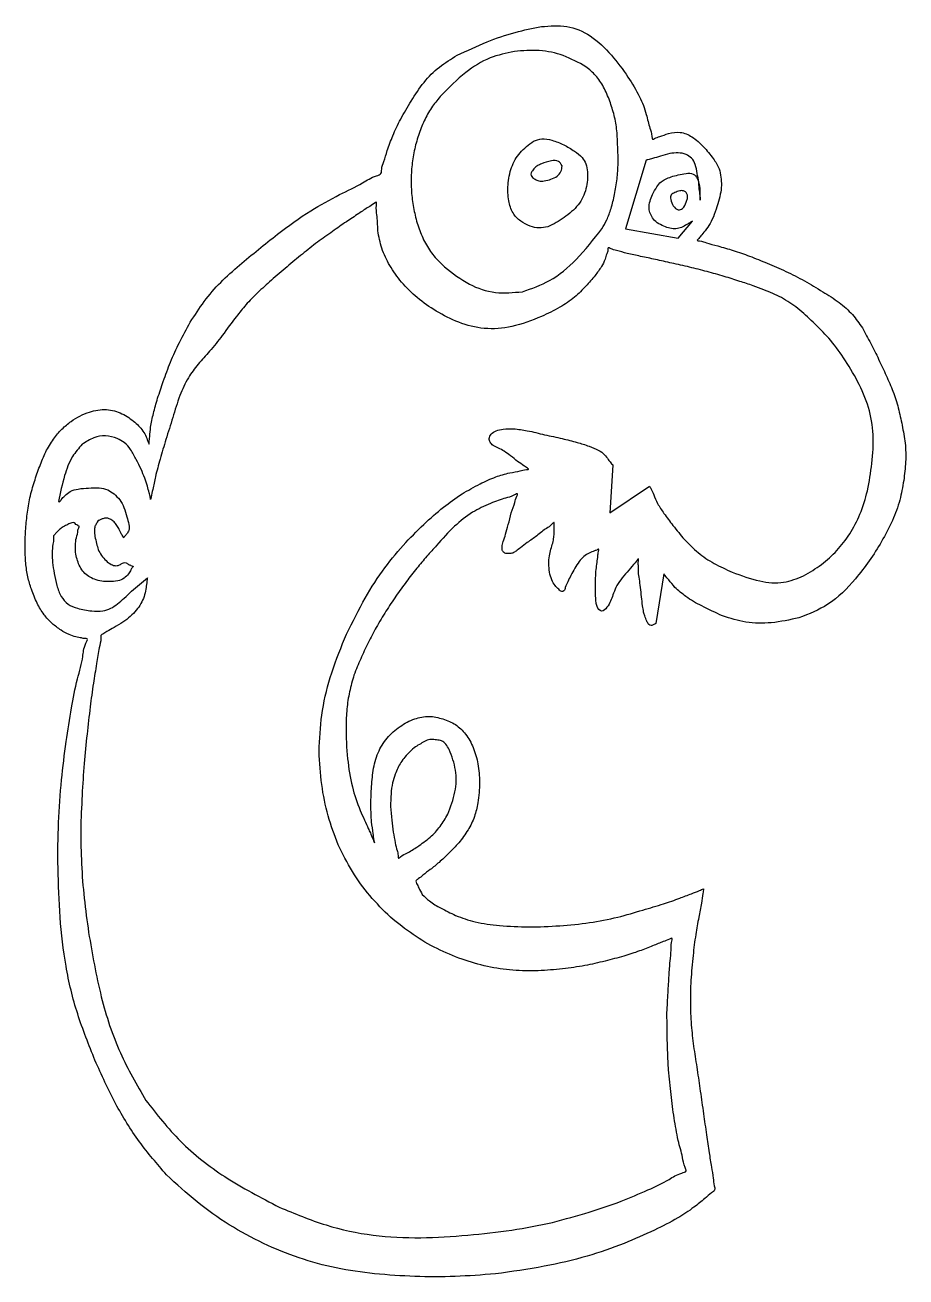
# Model space of a CAD drawing. Extents: x 2 to 748, y 2 to 398.
# Drawn here: x 235.33 to 249.76, y 287.05 to 307.56 of the extents above; entities that cross this region are included whole.
import ezdxf

# ---------------------------------------------------------------- set-up
doc = ezdxf.new("R2010")
doc.units = 0
doc.layers.add('Capa_1', color=7, linetype='CONTINUOUS')

msp = doc.modelspace()

# ---------------------------------------------------------------- linework, layer by layer
at = {"layer": 'Capa_1', "color": 7}
for p, q in [((243.660381, 305.657658), (243.660381, 305.657658)), ((244.128825, 305.251493), (244.128825, 305.251493)), ((245.508133, 305.345223), (245.169811, 304.220455)), ((246.392972, 304.689109), (246.392972, 304.876569)), ((245.950552, 304.595379), (245.950552, 304.595379)), ((244.779444, 304.220455), (244.779444, 304.220455)), ((245.169811, 304.220455), (246.028628, 304.064236)), ((246.028628, 304.064236), (246.262848, 304.34543)), ((246.028628, 304.064236), (246.028628, 304.064236)), ((237.362413, 300.689933), (237.362413, 300.689933)), ((244.961616, 300.346251), (244.909565, 299.565163)), ((244.909565, 299.565163), (245.560181, 300.002572)), ((237.388435, 299.783867), (237.388435, 299.783867)), ((237.076141, 298.284176), (237.336387, 298.502881)), ((245.794405, 298.56537), (245.66428, 297.753037)), ((242.25505, 294.62868), (242.25505, 294.62868))]:
    msp.add_line(p, q, dxfattribs=at)
for points, knots in [([(242.411197, 307.063619), (242.572788, 307.139424), (242.880937, 307.283982), (243.342539, 307.445615), (243.646059, 307.50433), (243.790505, 307.532272)], [0, 0, 0, 0, 0.535393, 1.020977, 1.461908, 1.461908, 1.461908, 1.461908]), ([(243.790505, 307.532272), (243.930627, 307.545346), (244.209529, 307.571369), (244.621708, 307.3903), (244.940345, 307.075654), (245.198409, 306.730568), (245.397578, 306.406462), (245.509527, 306.125614), (245.551601, 305.888088), (245.602297, 305.781685), (245.601835, 305.676875), (245.664469, 305.713889), (245.744695, 305.732824), (245.823331, 305.763475), (245.872478, 305.782632)], [0, 0, 0, 0, 0.416409, 0.828835, 1.298093, 1.747242, 2.122282, 2.430657, 2.6636, 2.803365, 2.849953, 2.880688, 2.972891, 3.126564, 3.126564, 3.126564, 3.126564]), ([(241.656482, 306.313775), (241.723135, 306.418304), (241.853445, 306.622661), (242.109824, 306.879886), (242.3111, 307.002594), (242.411197, 307.063619)], [0, 0, 0, 0, 0.371327, 0.725957, 1.076797, 1.076797, 1.076797, 1.076797]), ([(243.348085, 307.126107), (243.212336, 307.097684), (242.923722, 307.037253), (242.516118, 306.77564), (242.278913, 306.536507), (242.150951, 306.407505)], [0, 0, 0, 0, 0.413301, 0.878718, 1.42389, 1.42389, 1.42389, 1.42389]), ([(244.519195, 306.876158), (244.397572, 306.94258), (244.158798, 307.072981), (243.753131, 307.160283), (243.484077, 307.137582), (243.348085, 307.126107)], [0, 0, 0, 0, 0.414404, 0.813566, 1.221523, 1.221523, 1.221523, 1.221523]), ([(244.909565, 306.313775), (244.878698, 306.391446), (244.819711, 306.539881), (244.688537, 306.734584), (244.574578, 306.829857), (244.519195, 306.876158)], [0, 0, 0, 0, 0.250477, 0.478674, 0.694433, 0.694433, 0.694433, 0.694433]), ([(241.266112, 305.501442), (241.294449, 305.583065), (241.355655, 305.759362), (241.489343, 306.029971), (241.59832, 306.215015), (241.656482, 306.313775)], [0, 0, 0, 0, 0.259012, 0.559433, 0.903291, 0.903291, 0.903291, 0.903291]), ([(242.150951, 306.407505), (242.100809, 306.348751), (241.998393, 306.228745), (241.878119, 306.016409), (241.781039, 305.781845), (241.709465, 305.530146), (241.665856, 305.268144), (241.651777, 305.00155), (241.665797, 304.734923), (241.709699, 304.473017), (241.780378, 304.220238), (241.883041, 303.983432), (242.022417, 303.769905), (242.142799, 303.653696), (242.202999, 303.595583)], [0, 0, 0, 0, 0.231281, 0.472393, 0.72811, 0.991639, 1.25559, 1.523287, 1.790983, 2.054934, 2.318464, 2.57646, 2.82676, 3.077136, 3.077136, 3.077136, 3.077136]), ([(245.03969, 305.563928), (245.036915, 305.652013), (245.031478, 305.824668), (244.988636, 306.077239), (244.935682, 306.235647), (244.909565, 306.313775)], [0, 0, 0, 0, 0.264231, 0.517916, 0.7648, 0.7648, 0.7648, 0.7648]), ([(245.872478, 305.782632), (245.936534, 305.794739), (246.068879, 305.819753), (246.275937, 305.728357), (246.449699, 305.567827), (246.594679, 305.388412), (246.704754, 305.222247), (246.723365, 305.11129), (246.731292, 305.064033)], [0, 0, 0, 0, 0.191635, 0.395933, 0.647019, 0.89819, 1.09021, 1.232666, 1.232666, 1.232666, 1.232666]), ([(243.894604, 304.2517), (243.847378, 304.242463), (243.750281, 304.223472), (243.595929, 304.262826), (243.443349, 304.33932), (243.306862, 304.479663), (243.242117, 304.694748), (243.235448, 304.950507), (243.284165, 305.226585), (243.429522, 305.484026), (243.582149, 305.598819), (243.660381, 305.657658)], [0, 0, 0, 0, 0.14275, 0.293496, 0.466305, 0.652095, 0.861788, 1.122409, 1.41629, 1.693132, 1.984252, 1.984252, 1.984252, 1.984252]), ([(243.660381, 305.657658), (243.705284, 305.672914), (243.803368, 305.70624), (243.977726, 305.673633), (244.156287, 305.599249), (244.323491, 305.503807), (244.452628, 305.40205), (244.529388, 305.28319), (244.544893, 305.152372), (244.546117, 305.015835), (244.522896, 304.874573), (244.475214, 304.735312), (244.394855, 304.607379), (244.286314, 304.49812), (244.162688, 304.403512), (244.032638, 304.318587), (243.940426, 304.273903), (243.894604, 304.2517)], [0, 0, 0, 0, 0.14027, 0.306404, 0.514654, 0.72199, 0.881977, 1.004013, 1.134527, 1.269916, 1.414116, 1.56142, 1.708777, 1.863009, 2.020833, 2.175344, 2.327958, 2.327958, 2.327958, 2.327958]), ([(240.485372, 304.782839), (240.614584, 304.843665), (240.821324, 304.940986), (241.020137, 305.074825), (241.175313, 305.111837), (241.168438, 305.220682), (241.217362, 305.337809), (241.24795, 305.440481), (241.266112, 305.501442)], [0, 0, 0, 0, 0.421622, 0.674595, 0.75892, 0.829307, 0.95901, 1.148566, 1.148566, 1.148566, 1.148566]), ([(244.779444, 304.220455), (244.808023, 304.268288), (244.870858, 304.373452), (244.93624, 304.564713), (244.992571, 304.78868), (245.032041, 305.037241), (245.050359, 305.298748), (245.043275, 305.47482), (245.03969, 305.563928)], [0, 0, 0, 0, 0.166774, 0.366669, 0.602975, 0.859608, 1.120549, 1.387917, 1.387917, 1.387917, 1.387917]), ([(245.742354, 305.407712), (245.69898, 305.39614), (245.629581, 305.377624), (245.551507, 305.356795), (245.516808, 305.347537), (245.508133, 305.345223)], [0, 0, 0, 0, 0.134674, 0.215478, 0.242413, 0.242413, 0.242413, 0.242413]), ([(246.340922, 305.126518), (246.333445, 305.175917), (246.319927, 305.265223), (246.257882, 305.379707), (246.155623, 305.450458), (246.028113, 305.468056), (245.885506, 305.458203), (245.791946, 305.425203), (245.742354, 305.407712)], [0, 0, 0, 0, 0.149232, 0.269788, 0.379059, 0.50859, 0.647779, 0.804771, 0.804771, 0.804771, 0.804771]), ([(243.790505, 305.282737), (243.768755, 305.274643), (243.726115, 305.258775), (243.671396, 305.214704), (243.639071, 305.16573), (243.608731, 305.116608), (243.63634, 305.064616), (243.686195, 305.031361), (243.754098, 304.996765), (243.846762, 305.003481), (243.947609, 305.029641), (244.046499, 305.074628), (244.118172, 305.154404), (244.125261, 305.219016), (244.128825, 305.251493)], [0, 0, 0, 0, 0.069414, 0.136082, 0.204814, 0.249941, 0.295068, 0.361735, 0.431148, 0.517897, 0.631234, 0.745051, 0.83993, 0.935822, 0.935822, 0.935822, 0.935822]), ([(244.128825, 305.251493), (244.111358, 305.280354), (244.073041, 305.343666), (243.929595, 305.339042), (243.842889, 305.303943), (243.790505, 305.282737)], [0, 0, 0, 0, 0.094879, 0.208132, 0.380985, 0.380985, 0.380985, 0.380985]), ([(246.106701, 304.2517), (246.077255, 304.240477), (246.017867, 304.217843), (245.917313, 304.219932), (245.778792, 304.261933), (245.614852, 304.350751), (245.526782, 304.572054), (245.596003, 304.759298), (245.672759, 304.898614), (245.739336, 304.991224), (245.796148, 305.020342), (245.82043, 305.032788)], [0, 0, 0, 0, 0.093845, 0.189268, 0.294217, 0.529082, 0.719244, 0.952186, 1.095136, 1.20357, 1.284512, 1.284512, 1.284512, 1.284512]), ([(245.82043, 305.032788), (245.851934, 305.046301), (245.919308, 305.0752), (246.033926, 305.104255), (246.150867, 305.129279), (246.275876, 305.134006), (246.362799, 305.035703), (246.365429, 304.954611), (246.366947, 304.907814)], [0, 0, 0, 0, 0.10278, 0.219801, 0.352174, 0.468307, 0.56896, 0.706311, 0.706311, 0.706311, 0.706311]), ([(246.392972, 304.876569), (246.391045, 304.885827), (246.383333, 304.922856), (246.365983, 305.006172), (246.350561, 305.080231), (246.340922, 305.126518)], [0, 0, 0, 0, 0.028368, 0.113472, 0.255311, 0.255311, 0.255311, 0.255311]), ([(246.731292, 305.064033), (246.734685, 305.020054), (246.741852, 304.927173), (246.72206, 304.779536), (246.694053, 304.679509), (246.679244, 304.62662)], [0, 0, 0, 0, 0.132045, 0.278878, 0.443619, 0.443619, 0.443619, 0.443619]), ([(238.845817, 303.626827), (239.05107, 303.79695), (239.427904, 304.109289), (239.971195, 304.50456), (240.326386, 304.696794), (240.485372, 304.782839)], [0, 0, 0, 0, 0.799933, 1.468638, 2.010495, 2.010495, 2.010495, 2.010495]), ([(245.976577, 304.814083), (245.952402, 304.804295), (245.903486, 304.78449), (245.902395, 304.683853), (245.93226, 304.628984), (245.950552, 304.595379)], [0, 0, 0, 0, 0.071734, 0.14515, 0.261178, 0.261178, 0.261178, 0.261178]), ([(246.158749, 304.657865), (246.168104, 304.677031), (246.185143, 304.711942), (246.186125, 304.769431), (246.16218, 304.817262), (246.113882, 304.848772), (246.04582, 304.844121), (246.001915, 304.825075), (245.976577, 304.814083)], [0, 0, 0, 0, 0.063388, 0.115461, 0.166175, 0.217678, 0.278402, 0.361268, 0.361268, 0.361268, 0.361268]), ([(246.366947, 304.907814), (246.371767, 304.867313), (246.379478, 304.802511), (246.388153, 304.72961), (246.392009, 304.697209), (246.392972, 304.689109)], [0, 0, 0, 0, 0.12236, 0.195776, 0.220248, 0.220248, 0.220248, 0.220248]), ([(241.109965, 304.189211), (241.107799, 304.281252), (241.104334, 304.428517), (241.077506, 304.548803), (241.095539, 304.675604), (241.024935, 304.611296), (240.939368, 304.568219), (240.780963, 304.457748), (240.586865, 304.33093), (240.360714, 304.173128), (240.203713, 304.060871), (240.121027, 304.001751)], [0, 0, 0, 0, 0.260764, 0.417223, 0.469376, 0.507397, 0.621459, 0.811564, 1.055083, 1.329447, 1.634713, 1.634713, 1.634713, 1.634713]), ([(245.950552, 304.595379), (245.974887, 304.566372), (246.016464, 304.516815), (246.125452, 304.553897), (246.145983, 304.618003), (246.158749, 304.657865)], [0, 0, 0, 0, 0.102275, 0.174733, 0.293858, 0.293858, 0.293858, 0.293858]), ([(246.679244, 304.62662), (246.661437, 304.568289), (246.627914, 304.458476), (246.558323, 304.310141), (246.48071, 304.196189), (246.404103, 304.112904), (246.371386, 304.0639), (246.328334, 304.025954), (246.422496, 304.021548), (246.504745, 303.980768), (246.612129, 303.955226), (246.679244, 303.939262)], [0, 0, 0, 0, 0.182955, 0.344432, 0.487565, 0.600516, 0.668287, 0.690877, 0.729884, 0.846907, 1.041944, 1.041944, 1.041944, 1.041944]), ([(243.790505, 302.78325), (243.631099, 302.720163), (243.33104, 302.601412), (242.858962, 302.563465), (242.435607, 302.673262), (242.072148, 302.861071), (241.753302, 303.078556), (241.497618, 303.333416), (241.30364, 303.607571), (241.164828, 303.892639), (241.127966, 304.091903), (241.109965, 304.189211)], [0, 0, 0, 0, 0.512462, 0.964637, 1.393029, 1.806366, 2.187628, 2.546755, 2.882535, 3.192376, 3.488087, 3.488087, 3.488087, 3.488087]), ([(243.478209, 303.189418), (243.630952, 303.242547), (243.959127, 303.356699), (244.398098, 303.728924), (244.645278, 304.047523), (244.779444, 304.220455)], [0, 0, 0, 0, 0.481824, 1.035222, 1.692197, 1.692197, 1.692197, 1.692197]), ([(246.262848, 304.34543), (246.257065, 304.341958), (246.233932, 304.328072), (246.181883, 304.296829), (246.135617, 304.269057), (246.106701, 304.2517)], [0, 0, 0, 0, 0.020235, 0.080942, 0.182119, 0.182119, 0.182119, 0.182119]), ([(240.121027, 304.001751), (240.038802, 303.937318), (239.870882, 303.805732), (239.619403, 303.597171), (239.451797, 303.451285), (239.366312, 303.376878)], [0, 0, 0, 0, 0.313377, 0.639986, 0.979977, 0.979977, 0.979977, 0.979977]), ([(245.195837, 303.814287), (245.136298, 303.834329), (245.041036, 303.866396), (244.948606, 303.879283), (244.875837, 303.920558), (244.880997, 303.857055), (244.855049, 303.804502), (244.831443, 303.70657), (244.768714, 303.587057), (244.661433, 303.441402), (244.570358, 303.340072), (244.519195, 303.283148)], [0, 0, 0, 0, 0.181144, 0.289831, 0.32606, 0.361254, 0.426106, 0.520884, 0.652321, 0.831472, 1.061121, 1.061121, 1.061121, 1.061121]), ([(245.924529, 303.658071), (245.835879, 303.677863), (245.666412, 303.715697), (245.423542, 303.767945), (245.269118, 303.799373), (245.195837, 303.814287)], [0, 0, 0, 0, 0.272498, 0.520914, 0.745264, 0.745264, 0.745264, 0.745264]), ([(246.679244, 303.939262), (246.763377, 303.915867), (246.938989, 303.867036), (247.207996, 303.772145), (247.390915, 303.697089), (247.486007, 303.658071)], [0, 0, 0, 0, 0.261921, 0.546709, 0.855051, 0.855051, 0.855051, 0.855051]), ([(238.039054, 302.68952), (238.112506, 302.80482), (238.259848, 303.03611), (238.531705, 303.351066), (238.740428, 303.534305), (238.845817, 303.626827)], [0, 0, 0, 0, 0.409787, 0.822019, 1.242452, 1.242452, 1.242452, 1.242452]), ([(242.202999, 303.595583), (242.333464, 303.49344), (242.58144, 303.299297), (243.0327, 303.147914), (243.330104, 303.17562), (243.478209, 303.189418)], [0, 0, 0, 0, 0.495282, 0.941392, 1.383934, 1.383934, 1.383934, 1.383934]), ([(247.433959, 303.220662), (247.375311, 303.243062), (247.245408, 303.292676), (247.027991, 303.364324), (246.776585, 303.442553), (246.501991, 303.520828), (246.215669, 303.594063), (246.02201, 303.63664), (245.924529, 303.658071)], [0, 0, 0, 0, 0.188319, 0.417116, 0.686571, 0.978203, 1.273611, 1.573021, 1.573021, 1.573021, 1.573021]), ([(247.486007, 303.658071), (247.589726, 303.614236), (247.798308, 303.526082), (248.102591, 303.36924), (248.298301, 303.24965), (248.396872, 303.189418)], [0, 0, 0, 0, 0.33773, 0.679183, 1.02567, 1.02567, 1.02567, 1.02567]), ([(239.366312, 303.376878), (239.290234, 303.309581), (239.145508, 303.181558), (238.953051, 302.983955), (238.763259, 302.748039), (238.575054, 302.486838), (238.368674, 302.22436), (238.167097, 302.006951), (237.98957, 301.772013), (237.85392, 301.473336), (237.788246, 301.248664), (237.752783, 301.127343)], [0, 0, 0, 0, 0.304667, 0.579581, 0.826234, 1.212203, 1.545573, 1.826807, 2.101731, 2.424685, 2.803797, 2.803797, 2.803797, 2.803797]), ([(244.519195, 303.283148), (244.459508, 303.220693), (244.331813, 303.087079), (244.082028, 302.922415), (243.891965, 302.831684), (243.790505, 302.78325)], [0, 0, 0, 0, 0.258526, 0.553085, 0.890383, 0.890383, 0.890383, 0.890383]), ([(248.240725, 302.68952), (248.159058, 302.767264), (247.999586, 302.919078), (247.727301, 303.100401), (247.530895, 303.180922), (247.433959, 303.220662)], [0, 0, 0, 0, 0.337944, 0.659914, 0.973681, 0.973681, 0.973681, 0.973681]), ([(248.396872, 303.189418), (248.48834, 303.133151), (248.663212, 303.025579), (248.886919, 302.826595), (248.995219, 302.670921), (249.047488, 302.59579)], [0, 0, 0, 0, 0.321969, 0.615548, 0.889406, 0.889406, 0.889406, 0.889406]), ([(237.596633, 301.720971), (237.634677, 301.826854), (237.712741, 302.044117), (237.861668, 302.36744), (237.978903, 302.580304), (238.039054, 302.68952)], [0, 0, 0, 0, 0.337421, 0.692358, 1.066359, 1.066359, 1.066359, 1.066359]), ([(249.203635, 300.377496), (249.217493, 300.533791), (249.244782, 300.841548), (249.161629, 301.301881), (248.98107, 301.722708), (248.751041, 302.096479), (248.512342, 302.426587), (248.328068, 302.604969), (248.240725, 302.68952)], [0, 0, 0, 0, 0.469091, 0.923671, 1.385665, 1.835107, 2.239125, 2.603185, 2.603185, 2.603185, 2.603185]), ([(249.047488, 302.59579), (249.09328, 302.511575), (249.185422, 302.342121), (249.31553, 302.081575), (249.396909, 301.904037), (249.437858, 301.814701)], [0, 0, 0, 0, 0.287563, 0.578632, 0.873441, 0.873441, 0.873441, 0.873441]), ([(237.388435, 300.971124), (237.402874, 301.045408), (237.433816, 301.204602), (237.505097, 301.454641), (237.564918, 301.628692), (237.596633, 301.720971)], [0, 0, 0, 0, 0.226942, 0.486347, 0.779078, 0.779078, 0.779078, 0.779078]), ([(249.437858, 301.814701), (249.476127, 301.729737), (249.55334, 301.558309), (249.64008, 301.285836), (249.678599, 301.097658), (249.698104, 301.002368)], [0, 0, 0, 0, 0.279406, 0.56374, 0.855425, 0.855425, 0.855425, 0.855425]), ([(235.670808, 300.564959), (235.711182, 300.635687), (235.787431, 300.769259), (235.927044, 300.939707), (236.121018, 301.099066), (236.364039, 301.225793), (236.660915, 301.281687), (236.923294, 301.202765), (237.128367, 301.064669), (237.290092, 300.895057), (237.338709, 300.757165), (237.362413, 300.689933)], [0, 0, 0, 0, 0.244075, 0.460942, 0.656462, 0.99376, 1.274464, 1.538229, 1.790896, 2.013415, 2.225134, 2.225134, 2.225134, 2.225134]), ([(237.752783, 301.127343), (237.714786, 301.008283), (237.642672, 300.782315), (237.54652, 300.459581), (237.492092, 300.25496), (237.466511, 300.158791)], [0, 0, 0, 0, 0.374928, 0.711585, 1.010111, 1.010111, 1.010111, 1.010111]), ([(237.362413, 300.689933), (237.363376, 300.700348), (237.367232, 300.742006), (237.375906, 300.835736), (237.383616, 300.919052), (237.388435, 300.971124)], [0, 0, 0, 0, 0.031377, 0.125508, 0.282392, 0.282392, 0.282392, 0.282392]), ([(242.931692, 300.783664), (242.941883, 300.809833), (242.963735, 300.865945), (243.055562, 300.917423), (243.179816, 300.947564), (243.35433, 300.946753), (243.580653, 300.911961), (243.748433, 300.8698), (243.842554, 300.846149)], [0, 0, 0, 0, 0.082022, 0.175868, 0.298472, 0.466223, 0.693924, 0.984878, 0.984878, 0.984878, 0.984878]), ([(249.698104, 301.002368), (249.717221, 300.904389), (249.755647, 300.707448), (249.763718, 300.401789), (249.737446, 300.199065), (249.724129, 300.096305)], [0, 0, 0, 0, 0.299144, 0.60129, 0.911887, 0.911887, 0.911887, 0.911887]), ([(236.269376, 300.689933), (236.212388, 300.625326), (236.080231, 300.475497), (235.962406, 300.145925), (235.909035, 299.894241), (235.879005, 299.752626)], [0, 0, 0, 0, 0.256583, 0.595033, 1.03048, 1.03048, 1.03048, 1.03048]), ([(236.841918, 300.783664), (236.779016, 300.804201), (236.654085, 300.84499), (236.445681, 300.807137), (236.330536, 300.730592), (236.269376, 300.689933)], [0, 0, 0, 0, 0.196111, 0.389499, 0.608597, 0.608597, 0.608597, 0.608597]), ([(237.154215, 300.439984), (237.125677, 300.495538), (237.073588, 300.596936), (236.969228, 300.721573), (236.882174, 300.76403), (236.841918, 300.783664)], [0, 0, 0, 0, 0.187573, 0.342364, 0.475515, 0.475515, 0.475515, 0.475515]), ([(243.400135, 300.40874), (243.362008, 300.440536), (243.291334, 300.499474), (243.18736, 300.573208), (243.091073, 300.628146), (243.006351, 300.663697), (242.944084, 300.717677), (242.935568, 300.763023), (242.931692, 300.783664)], [0, 0, 0, 0, 0.148876, 0.275963, 0.382141, 0.479927, 0.553552, 0.615065, 0.615065, 0.615065, 0.615065]), ([(243.842554, 300.846149), (243.939138, 300.826122), (244.117606, 300.789116), (244.360654, 300.726831), (244.559406, 300.666515), (244.711495, 300.602027), (244.825489, 300.532601), (244.86589, 300.468143), (244.88354, 300.439984)], [0, 0, 0, 0, 0.295838, 0.546644, 0.752965, 0.91716, 1.044247, 1.142835, 1.142835, 1.142835, 1.142835]), ([(235.410562, 299.815112), (235.434643, 299.903343), (235.48195, 300.076664), (235.568417, 300.327351), (235.637067, 300.48666), (235.670808, 300.564959)], [0, 0, 0, 0, 0.274338, 0.538913, 0.794631, 0.794631, 0.794631, 0.794631]), ([(237.388435, 299.783867), (237.386691, 299.796632), (237.381562, 299.834161), (237.361986, 299.906712), (237.335219, 300.011716), (237.292653, 300.141156), (237.231264, 300.28712), (237.180889, 300.387064), (237.154215, 300.439984)], [0, 0, 0, 0, 0.038622, 0.11356, 0.224993, 0.363859, 0.521803, 0.699557, 0.699557, 0.699557, 0.699557]), ([(242.489271, 299.877601), (242.586426, 299.933758), (242.765541, 300.037288), (243.028688, 300.155091), (243.245368, 300.221533), (243.432012, 300.248583), (243.506429, 300.275913), (243.596643, 300.279395), (243.539904, 300.308685), (243.493163, 300.347478), (243.435915, 300.385178), (243.400135, 300.40874)], [0, 0, 0, 0, 0.337067, 0.621413, 0.856407, 1.033344, 1.139506, 1.174894, 1.19944, 1.27308, 1.395813, 1.395813, 1.395813, 1.395813]), ([(244.88354, 300.439984), (244.897998, 300.422626), (244.921132, 300.394854), (244.947157, 300.363609), (244.958724, 300.349723), (244.961616, 300.346251)], [0, 0, 0, 0, 0.067773, 0.108436, 0.121991, 0.121991, 0.121991, 0.121991]), ([(248.084575, 298.534125), (248.184348, 298.593227), (248.381949, 298.710278), (248.635521, 298.945531), (248.852616, 299.220941), (249.022389, 299.552623), (249.143579, 299.943687), (249.182852, 300.227375), (249.203635, 300.377496)], [0, 0, 0, 0, 0.347041, 0.687312, 1.030647, 1.39446, 1.798483, 2.252575, 2.252575, 2.252575, 2.252575]), ([(237.466511, 300.158791), (237.452053, 300.089361), (237.428919, 299.978272), (237.402894, 299.853298), (237.391327, 299.797753), (237.388435, 299.783867)], [0, 0, 0, 0, 0.212759, 0.340415, 0.382967, 0.382967, 0.382967, 0.382967]), ([(249.724129, 300.096305), (249.706308, 299.988992), (249.669076, 299.764793), (249.540706, 299.42943), (249.309338, 298.988586), (248.976923, 298.509073), (248.526956, 298.05109), (248.170554, 297.911172), (248.006501, 297.846767)], [0, 0, 0, 0, 0.325653, 0.680358, 1.07107, 1.817028, 2.431052, 2.954744, 2.954744, 2.954744, 2.954744]), ([(235.879005, 299.752626), (235.882948, 299.75105), (235.902134, 299.743378), (235.934547, 299.798479), (235.986365, 299.851217), (236.075575, 299.928396), (236.213938, 299.96487), (236.316461, 299.969022), (236.373474, 299.971331)], [0, 0, 0, 0, 0.012076, 0.058769, 0.146491, 0.259876, 0.396505, 0.567675, 0.567675, 0.567675, 0.567675]), ([(236.373474, 299.971331), (236.431124, 299.97511), (236.536036, 299.981987), (236.684425, 299.955328), (236.756443, 299.902241), (236.78987, 299.877601)], [0, 0, 0, 0, 0.173533, 0.315804, 0.43904, 0.43904, 0.43904, 0.43904]), ([(236.78987, 299.877601), (236.822534, 299.846704), (236.889991, 299.782896), (236.959595, 299.652022), (236.98478, 299.554252), (236.998065, 299.502677)], [0, 0, 0, 0, 0.134203, 0.277153, 0.436753, 0.436753, 0.436753, 0.436753]), ([(240.563445, 297.503088), (240.660876, 297.705265), (240.845589, 298.08856), (241.166322, 298.603415), (241.506938, 299.026112), (241.848507, 299.367652), (242.166538, 299.654964), (242.386502, 299.806706), (242.489271, 299.877601)], [0, 0, 0, 0, 0.672958, 1.275818, 1.815174, 2.297436, 2.724157, 3.098347, 3.098347, 3.098347, 3.098347]), ([(243.296036, 299.565163), (243.317454, 299.6252), (243.351723, 299.721258), (243.371782, 299.810508), (243.413598, 299.894547), (243.29974, 299.829941), (243.182835, 299.807843), (242.929389, 299.714395), (242.64487, 299.58059), (242.345425, 299.341095), (242.167867, 299.141045), (242.072878, 299.034023)], [0, 0, 0, 0, 0.182958, 0.292732, 0.329324, 0.381456, 0.537853, 0.798515, 1.127531, 1.501013, 1.930674, 1.930674, 1.930674, 1.930674]), ([(245.560181, 300.002572), (245.569087, 299.98765), (245.59565, 299.943146), (245.636362, 299.84787), (245.670082, 299.768801), (245.690306, 299.721382)], [0, 0, 0, 0, 0.052095, 0.155375, 0.310119, 0.310119, 0.310119, 0.310119]), ([(235.436587, 298.315421), (235.415463, 298.382092), (235.370972, 298.522513), (235.339443, 298.754146), (235.329101, 299.007352), (235.338655, 299.274081), (235.363655, 299.54557), (235.394884, 299.725023), (235.410562, 299.815112)], [0, 0, 0, 0, 0.209489, 0.441221, 0.698372, 0.96929, 1.241315, 1.515544, 1.515544, 1.515544, 1.515544]), ([(245.690306, 299.721382), (245.725322, 299.66655), (245.804629, 299.542366), (245.9543, 299.34561), (246.069571, 299.204864), (246.132724, 299.127753)], [0, 0, 0, 0, 0.195111, 0.441897, 0.740938, 0.740938, 0.740938, 0.740938]), ([(236.998065, 299.502677), (237.011264, 299.460874), (237.033762, 299.389621), (237.04453, 299.285375), (237.003526, 299.22765), (236.97277, 299.189545), (236.955946, 299.173625), (236.945042, 299.154416), (236.93687, 299.181672), (236.918873, 299.204283), (236.888752, 299.261152), (236.860446, 299.327431), (236.816017, 299.391205), (236.767637, 299.44027), (236.715641, 299.473481), (236.659562, 299.48609), (236.609247, 299.473202), (236.56964, 299.456842), (236.544945, 299.444997), (236.527751, 299.44109), (236.521394, 299.42123), (236.501768, 299.392569), (236.486879, 299.364193), (236.477573, 299.346458)], [0, 0, 0, 0, 0.133051, 0.226782, 0.295244, 0.340423, 0.367531, 0.376567, 0.38848, 0.424217, 0.483779, 0.568902, 0.644968, 0.714094, 0.774801, 0.827882, 0.880963, 0.927682, 0.955714, 0.965058, 0.976971, 1.012708, 1.07227, 1.07227, 1.07227, 1.07227]), ([(243.712432, 299.190239), (243.661407, 299.153179), (243.572585, 299.088667), (243.458484, 299.006664), (243.382813, 298.944848), (243.321234, 298.904792), (243.256786, 298.896485), (243.194812, 298.900334), (243.145067, 298.943949), (243.14269, 299.017771), (243.168661, 299.107481), (243.208013, 299.228928), (243.250254, 299.385392), (243.279815, 299.501467), (243.296036, 299.565163)], [0, 0, 0, 0, 0.189283, 0.329496, 0.42066, 0.483864, 0.545475, 0.612793, 0.663961, 0.727047, 0.819547, 0.946733, 1.108861, 1.30602, 1.30602, 1.30602, 1.30602]), ([(236.165277, 299.377703), (236.157653, 299.388981), (236.14134, 299.413113), (236.085378, 299.406508), (236.029722, 299.373506), (235.960366, 299.340167), (235.898604, 299.298774), (235.85551, 299.257173), (235.827755, 299.222658), (235.81099, 299.201648), (235.792018, 299.181442), (235.804407, 299.125999), (235.784039, 299.036593), (235.778342, 298.957035), (235.774906, 298.909049)], [0, 0, 0, 0, 0.03806, 0.081435, 0.148208, 0.236701, 0.31034, 0.37048, 0.415661, 0.442769, 0.451805, 0.497026, 0.591157, 0.734221, 0.734221, 0.734221, 0.734221]), ([(236.165277, 299.127753), (236.177328, 299.169269), (236.196609, 299.235694), (236.197462, 299.301655), (236.224232, 299.344042), (236.206943, 299.35193), (236.190795, 299.362851), (236.175092, 299.371991), (236.165277, 299.377703)], [0, 0, 0, 0, 0.124896, 0.199834, 0.224813, 0.231559, 0.251795, 0.285522, 0.285522, 0.285522, 0.285522]), ([(236.477573, 299.346458), (236.473643, 299.3222), (236.464675, 299.266838), (236.477014, 299.171544), (236.494109, 299.103206), (236.503599, 299.065268)], [0, 0, 0, 0, 0.073416, 0.167546, 0.285024, 0.285024, 0.285024, 0.285024]), ([(243.920627, 298.596614), (243.91653, 298.642838), (243.908744, 298.730681), (243.9163, 298.857409), (243.944716, 298.968926), (243.976809, 299.068512), (243.994606, 299.163221), (243.999393, 299.251824), (243.999815, 299.330548), (243.996717, 299.375981), (244.002042, 299.423263), (243.935099, 299.347017), (243.856761, 299.308683), (243.767943, 299.235794), (243.712432, 299.190239)], [0, 0, 0, 0, 0.139131, 0.264405, 0.378499, 0.483245, 0.578568, 0.665548, 0.752337, 0.80441, 0.821767, 0.861796, 0.981881, 1.182023, 1.182023, 1.182023, 1.182023]), ([(237.024091, 298.721589), (237.039106, 298.715985), (237.063131, 298.707019), (237.085343, 298.695357), (237.107747, 298.690589), (237.080462, 298.664809), (237.065915, 298.627314), (237.022362, 298.558475), (236.956083, 298.486382), (236.841941, 298.44673), (236.676821, 298.434632), (236.475945, 298.457526), (236.27794, 298.582133), (236.197042, 298.749087), (236.162062, 298.892432), (236.153086, 299.008719), (236.161135, 299.087309), (236.165277, 299.127753)], [0, 0, 0, 0, 0.046719, 0.07475, 0.084093, 0.100466, 0.149585, 0.23145, 0.329618, 0.441742, 0.581234, 0.827113, 1.03502, 1.252487, 1.363207, 1.478094, 1.599906, 1.599906, 1.599906, 1.599906]), ([(236.503599, 299.065268), (236.511642, 299.031129), (236.527918, 298.962047), (236.583225, 298.866539), (236.655074, 298.784323), (236.733194, 298.720397), (236.819669, 298.692523), (236.890991, 298.714645), (236.936215, 298.753194), (236.990285, 298.754642), (237.012545, 298.732877), (237.024091, 298.721589)], [0, 0, 0, 0, 0.104745, 0.211958, 0.326782, 0.431361, 0.512166, 0.587398, 0.643857, 0.687231, 0.733968, 0.733968, 0.733968, 0.733968]), ([(242.072878, 299.034023), (242.019388, 298.975424), (241.908018, 298.853414), (241.743961, 298.65466), (241.574196, 298.437784), (241.404553, 298.20329), (241.239292, 297.953266), (241.136213, 297.778949), (241.083939, 297.690548)], [0, 0, 0, 0, 0.23799, 0.49552, 0.772898, 1.064157, 1.363558, 1.671621, 1.671621, 1.671621, 1.671621]), ([(246.132724, 299.127753), (246.205736, 299.054696), (246.353029, 298.907311), (246.618023, 298.72857), (246.813691, 298.641177), (246.913464, 298.596614)], [0, 0, 0, 0, 0.309378, 0.624138, 0.95163, 0.95163, 0.95163, 0.95163]), ([(235.774906, 298.909049), (235.77677, 298.856884), (235.780765, 298.745055), (235.80991, 298.56773), (235.847812, 298.379719), (235.910365, 298.199766), (236.030345, 298.060995), (236.212556, 297.988956), (236.406217, 297.959886), (236.593451, 297.949714), (236.739599, 297.99512), (236.849954, 298.078939), (236.963847, 298.171658), (237.037278, 298.245235), (237.076141, 298.284176)], [0, 0, 0, 0, 0.156458, 0.335407, 0.537981, 0.732437, 0.900772, 1.069022, 1.306919, 1.489092, 1.62572, 1.755187, 1.901827, 2.066689, 2.066689, 2.066689, 2.066689]), ([(244.961616, 298.221691), (244.938436, 298.15499), (244.904197, 298.056465), (244.775749, 297.922435), (244.697965, 298.021493), (244.684344, 298.109062), (244.676198, 298.214979), (244.674683, 298.350066), (244.676923, 298.49587), (244.684889, 298.632331), (244.699904, 298.748774), (244.7182, 298.854204), (244.716322, 298.911127), (244.738125, 298.980353), (244.695486, 298.955909), (244.648613, 298.941172), (244.566605, 298.911125), (244.481268, 298.853992), (244.402471, 298.767433), (244.335372, 298.659405), (244.275894, 298.546419), (244.222875, 298.442657), (244.194096, 298.37688), (244.180876, 298.346665)], [0, 0, 0, 0, 0.224069, 0.330981, 0.438151, 0.502288, 0.606794, 0.752626, 0.908871, 1.044537, 1.160004, 1.268588, 1.342004, 1.380299, 1.398986, 1.455048, 1.548485, 1.64907, 1.76325, 1.895789, 2.029872, 2.146299, 2.245221, 2.245221, 2.245221, 2.245221]), ([(245.378009, 298.596614), (245.378724, 298.634463), (245.379925, 298.697952), (245.374061, 298.754653), (245.384788, 298.831861), (245.33983, 298.762542), (245.286274, 298.709444), (245.23062, 298.64001), (245.195837, 298.596614)], [0, 0, 0, 0, 0.107616, 0.180518, 0.218705, 0.250331, 0.34521, 0.503342, 0.503342, 0.503342, 0.503342]), ([(237.336387, 298.502881), (237.335426, 298.495938), (237.331581, 298.468165), (237.322649, 298.405705), (237.311129, 298.30872), (237.285714, 298.1922), (237.231813, 298.075797), (237.155103, 297.966858), (237.05489, 297.865799), (236.93226, 297.771348), (236.838805, 297.718317), (236.78987, 297.690548)], [0, 0, 0, 0, 0.021029, 0.084115, 0.189258, 0.314154, 0.439983, 0.571261, 0.711978, 0.86539, 1.034019, 1.034019, 1.034019, 1.034019]), ([(244.076777, 298.315421), (244.054147, 298.333876), (244.003558, 298.375134), (243.954025, 298.475936), (243.932571, 298.553455), (243.920627, 298.596614)], [0, 0, 0, 0, 0.086775, 0.193989, 0.328663, 0.328663, 0.328663, 0.328663]), ([(245.195837, 298.596614), (245.158976, 298.555987), (245.089099, 298.478969), (245.007599, 298.352887), (244.976462, 298.264049), (244.961616, 298.221691)], [0, 0, 0, 0, 0.164516, 0.311874, 0.446168, 0.446168, 0.446168, 0.446168]), ([(245.66428, 297.753037), (245.661389, 297.751861), (245.649826, 297.747158), (245.623731, 297.738577), (245.589049, 297.712588), (245.54136, 297.742619), (245.5113, 297.799877), (245.483751, 297.868527), (245.460051, 297.953365), (245.445052, 298.058269), (245.429457, 298.193831), (245.41398, 298.339872), (245.396942, 298.475334), (245.383966, 298.558452), (245.378009, 298.596614)], [0, 0, 0, 0, 0.009344, 0.037375, 0.084093, 0.122892, 0.185467, 0.278935, 0.343786, 0.449366, 0.596198, 0.753376, 0.889873, 1.00574, 1.00574, 1.00574, 1.00574]), ([(245.976577, 298.346665), (245.942841, 298.387166), (245.888864, 298.451967), (245.82814, 298.524869), (245.801152, 298.557269), (245.794405, 298.56537)], [0, 0, 0, 0, 0.158132, 0.253011, 0.284638, 0.284638, 0.284638, 0.284638]), ([(246.913464, 298.596614), (247.062067, 298.540699), (247.332502, 298.438943), (247.747605, 298.39835), (247.977256, 298.490883), (248.084575, 298.534125)], [0, 0, 0, 0, 0.476826, 0.867751, 1.210701, 1.210701, 1.210701, 1.210701]), ([(235.774906, 297.753037), (235.729572, 297.800077), (235.633487, 297.899776), (235.522072, 298.092859), (235.466255, 298.238181), (235.436587, 298.315421)], [0, 0, 0, 0, 0.195424, 0.414192, 0.662388, 0.662388, 0.662388, 0.662388]), ([(244.180876, 298.346665), (244.177536, 298.323724), (244.172287, 298.287672), (244.111987, 298.268713), (244.090299, 298.297483), (244.076777, 298.315421)], [0, 0, 0, 0, 0.063388, 0.099617, 0.159606, 0.159606, 0.159606, 0.159606]), ([(246.757317, 297.878011), (246.642847, 297.930612), (246.43651, 298.025426), (246.169153, 298.176059), (246.034914, 298.294983), (245.976577, 298.346665)], [0, 0, 0, 0, 0.378216, 0.681749, 0.91504, 0.91504, 0.91504, 0.91504]), ([(248.006501, 297.846767), (247.857133, 297.814179), (247.571955, 297.75196), (247.142247, 297.756467), (246.88331, 297.838228), (246.757317, 297.878011)], [0, 0, 0, 0, 0.458106, 0.874631, 1.269379, 1.269379, 1.269379, 1.269379]), ([(235.905031, 292.941528), (235.891617, 293.209916), (235.865723, 293.728003), (235.873733, 294.479085), (235.923746, 295.170883), (235.999135, 295.794631), (236.086801, 296.350337), (236.172201, 296.805431), (236.286681, 297.177014), (236.287439, 297.35942), (236.371416, 297.508625), (236.302273, 297.504673), (236.247039, 297.520488), (236.15494, 297.533076), (236.041706, 297.572765), (235.910991, 297.648762), (235.823215, 297.71602), (235.774906, 297.753037)], [0, 0, 0, 0, 0.806017, 1.555912, 2.251951, 2.884776, 3.443521, 3.929174, 4.303862, 4.528675, 4.603613, 4.635609, 4.697219, 4.788526, 4.907589, 5.056742, 5.239307, 5.239307, 5.239307, 5.239307]), ([(236.78987, 297.690548), (236.750603, 297.66789), (236.687775, 297.631637), (236.623247, 297.586664), (236.569679, 297.564291), (236.578775, 297.47092), (236.5341, 297.327396), (236.51533, 297.185567), (236.503599, 297.096923)], [0, 0, 0, 0, 0.134903, 0.215845, 0.242825, 0.295616, 0.453986, 0.717938, 0.717938, 0.717938, 0.717938]), ([(241.083939, 297.690548), (241.038803, 297.606486), (240.948359, 297.438041), (240.82679, 297.177274), (240.755397, 296.998908), (240.719595, 296.90946)], [0, 0, 0, 0, 0.286207, 0.573502, 0.862512, 0.862512, 0.862512, 0.862512]), ([(240.147052, 295.659717), (240.156652, 295.858258), (240.176408, 296.266846), (240.321854, 296.887772), (240.481039, 297.293207), (240.563445, 297.503088)], [0, 0, 0, 0, 0.595429, 1.225367, 1.901459, 1.901459, 1.901459, 1.901459]), ([(236.503599, 297.096923), (236.485689, 296.989391), (236.446486, 296.754001), (236.395691, 296.368365), (236.364302, 296.090241), (236.347449, 295.940911)], [0, 0, 0, 0, 0.32702, 0.715857, 1.166695, 1.166695, 1.166695, 1.166695]), ([(240.719595, 296.90946), (240.693489, 296.818513), (240.641196, 296.636331), (240.598798, 296.353116), (240.582753, 295.985792), (240.604626, 295.559692), (240.677432, 295.09132), (240.803997, 294.72539), (240.944028, 294.41221), (241.003819, 294.295101), (241.064587, 294.132993), (241.044451, 294.236822), (241.033271, 294.330166), (241.016407, 294.436959), (241.005866, 294.503705)], [0, 0, 0, 0, 0.283616, 0.568133, 0.85663, 1.384942, 1.849785, 2.259792, 2.582286, 2.775783, 2.840281, 2.878903, 2.994769, 3.187879, 3.187879, 3.187879, 3.187879]), ([(241.031891, 295.347283), (241.05445, 295.445304), (241.098153, 295.635207), (241.253725, 295.88493), (241.464399, 296.072209), (241.698798, 296.198319), (241.947815, 296.250974), (242.101208, 296.210734), (242.176977, 296.190857)], [0, 0, 0, 0, 0.30009, 0.581381, 0.866011, 1.136604, 1.374502, 1.606709, 1.606709, 1.606709, 1.606709]), ([(242.176977, 296.190857), (242.248138, 296.164255), (242.390902, 296.110885), (242.561781, 295.940683), (242.684068, 295.717734), (242.760855, 295.448333), (242.783086, 295.141358), (242.763348, 294.849383), (242.698373, 294.584981), (242.59183, 294.36201), (242.489942, 294.228901), (242.437222, 294.160026)], [0, 0, 0, 0, 0.225689, 0.452779, 0.704357, 0.982833, 1.285974, 1.623716, 1.856657, 2.098872, 2.358588, 2.358588, 2.358588, 2.358588]), ([(236.347449, 295.940911), (236.331061, 295.781307), (236.296903, 295.448642), (236.263235, 294.92758), (236.250143, 294.566231), (236.24335, 294.378731)], [0, 0, 0, 0, 0.481297, 1.003179, 1.566039, 1.566039, 1.566039, 1.566039]), ([(241.812629, 295.784692), (241.783075, 295.768272), (241.720422, 295.733462), (241.634185, 295.657763), (241.554953, 295.572592), (241.486989, 295.480548), (241.433969, 295.38621), (241.408864, 295.318734), (241.396236, 295.284794)], [0, 0, 0, 0, 0.101177, 0.21449, 0.342205, 0.449811, 0.557024, 0.665533, 0.665533, 0.665533, 0.665533]), ([(242.072878, 295.847178), (242.043955, 295.851419), (241.985382, 295.860007), (241.893882, 295.836366), (241.840674, 295.802528), (241.812629, 295.784692)], [0, 0, 0, 0, 0.087027, 0.176242, 0.275678, 0.275678, 0.275678, 0.275678]), ([(242.281075, 295.690962), (242.26381, 295.721221), (242.232182, 295.776654), (242.157797, 295.836912), (242.10074, 295.843809), (242.072878, 295.847178)], [0, 0, 0, 0, 0.104291, 0.191054, 0.273858, 0.273858, 0.273858, 0.273858]), ([(240.459346, 294.128782), (240.401235, 294.286037), (240.282882, 294.60631), (240.180213, 295.122183), (240.158285, 295.477636), (240.147052, 295.659717)], [0, 0, 0, 0, 0.502408, 1.023229, 1.570216, 1.570216, 1.570216, 1.570216]), ([(242.25505, 294.62868), (242.301894, 294.749259), (242.391656, 294.980311), (242.405073, 295.355962), (242.322437, 295.579217), (242.281075, 295.690962)], [0, 0, 0, 0, 0.386607, 0.740807, 1.09575, 1.09575, 1.09575, 1.09575]), ([(241.005866, 294.503705), (241.001841, 294.590474), (240.993469, 294.770946), (241.00335, 295.052771), (241.022144, 295.246699), (241.031891, 295.347283)], [0, 0, 0, 0, 0.260508, 0.541834, 0.844975, 0.844975, 0.844975, 0.844975]), ([(241.396236, 295.284794), (241.380311, 295.237717), (241.345234, 295.134023), (241.322633, 294.954477), (241.319734, 294.824259), (241.318163, 294.753654)], [0, 0, 0, 0, 0.148793, 0.327742, 0.539682, 0.539682, 0.539682, 0.539682]), ([(241.318163, 294.753654), (241.324345, 294.68077), (241.336146, 294.541658), (241.36182, 294.342583), (241.392108, 294.178878), (241.419498, 294.043796), (241.446057, 293.976213), (241.439848, 293.893339), (241.513123, 293.959245), (241.605919, 293.998418), (241.701096, 294.059416), (241.760581, 294.097541)], [0, 0, 0, 0, 0.21964, 0.41922, 0.599102, 0.727377, 0.812481, 0.854539, 0.89501, 1.016424, 1.21878, 1.21878, 1.21878, 1.21878]), ([(241.760581, 294.097541), (241.830824, 294.147315), (241.966929, 294.24376), (242.136786, 294.42328), (242.216084, 294.561004), (242.25505, 294.62868)], [0, 0, 0, 0, 0.257981, 0.499874, 0.733573, 0.733573, 0.733573, 0.733573]), ([(236.24335, 294.378731), (236.246243, 294.191203), (236.252036, 293.815653), (236.295592, 293.252299), (236.347468, 292.878811), (236.373474, 292.691579)], [0, 0, 0, 0, 0.562569, 1.126623, 1.693635, 1.693635, 1.693635, 1.693635]), ([(241.318163, 292.941528), (241.202059, 293.056531), (240.97016, 293.28623), (240.680699, 293.687076), (240.533516, 293.980777), (240.459346, 294.128782)], [0, 0, 0, 0, 0.489738, 0.978175, 1.474348, 1.474348, 1.474348, 1.474348]), ([(242.437222, 294.160026), (242.38196, 294.101587), (242.277784, 293.991421), (242.121215, 293.844804), (241.981076, 293.728989), (241.858616, 293.643696), (241.792351, 293.579054), (241.722952, 293.541757), (241.754348, 293.481921), (241.784675, 293.412547), (241.818368, 293.352564), (241.838654, 293.316449)], [0, 0, 0, 0, 0.241363, 0.455, 0.641642, 0.790648, 0.890649, 0.941817, 0.981717, 1.062457, 1.18463, 1.18463, 1.18463, 1.18463]), ([(241.838654, 293.316449), (241.87699, 293.279058), (241.966851, 293.191413), (242.156105, 293.08307), (242.40028, 292.957491), (242.723523, 292.852843), (243.127222, 292.796255), (243.591935, 292.779386), (244.084647, 292.796827), (244.572456, 292.845779), (244.885889, 292.91001), (245.03969, 292.941528)], [0, 0, 0, 0, 0.160115, 0.375315, 0.649495, 0.98419, 1.388098, 1.868561, 2.377784, 2.86636, 3.337091, 3.337091, 3.337091, 3.337091]), ([(245.03969, 292.941528), (245.177685, 292.980317), (245.429277, 293.051037), (245.767964, 293.154343), (246.032914, 293.244379), (246.227455, 293.319106), (246.358789, 293.368592), (246.422952, 293.399538), (246.445021, 293.410182)], [0, 0, 0, 0, 0.430019, 0.784006, 1.062193, 1.269195, 1.409351, 1.482831, 1.482831, 1.482831, 1.482831]), ([(246.445021, 293.410182), (246.442382, 293.383533), (246.434542, 293.304335), (246.405562, 293.148431), (246.381413, 293.019039), (246.366947, 292.941528)], [0, 0, 0, 0, 0.080315, 0.238686, 0.475286, 0.475286, 0.475286, 0.475286]), ([(236.477573, 290.59826), (236.377098, 290.849571), (236.177051, 291.349935), (235.984264, 292.138173), (235.931484, 292.673317), (235.905031, 292.941528)], [0, 0, 0, 0, 0.811356, 1.615423, 2.423347, 2.423347, 2.423347, 2.423347]), ([(244.831492, 292.222926), (244.721957, 292.196817), (244.493013, 292.142247), (244.127072, 292.093853), (243.733481, 292.060071), (243.319737, 292.063737), (242.899929, 292.128391), (242.482899, 292.246526), (242.074669, 292.420872), (241.679902, 292.650571), (241.44018, 292.843386), (241.318163, 292.941528)], [0, 0, 0, 0, 0.337611, 0.705659, 1.105926, 1.522378, 1.943435, 2.376236, 2.819365, 3.272006, 3.741236, 3.741236, 3.741236, 3.741236]), ([(246.366947, 292.941528), (246.349657, 292.847941), (246.311387, 292.640783), (246.270271, 292.296433), (246.248562, 292.045945), (246.236823, 291.910491)], [0, 0, 0, 0, 0.285457, 0.631862, 1.039764, 1.039764, 1.039764, 1.039764]), ([(236.373474, 292.691579), (236.433833, 292.338036), (236.548522, 291.666267), (236.852881, 290.731929), (237.162676, 290.197107), (237.310362, 289.942146)], [0, 0, 0, 0, 1.07568, 2.043905, 2.925988, 2.925988, 2.925988, 2.925988]), ([(245.612232, 292.472875), (245.541234, 292.444206), (245.385747, 292.381422), (245.12434, 292.300029), (244.933876, 292.249882), (244.831492, 292.222926)], [0, 0, 0, 0, 0.229629, 0.502887, 0.820521, 0.820521, 0.820521, 0.820521]), ([(245.846453, 291.379349), (245.851952, 291.489149), (245.862142, 291.692618), (245.88026, 291.975491), (245.894519, 292.202195), (245.917558, 292.393352), (245.9091, 292.492504), (245.943612, 292.614814), (245.860549, 292.565975), (245.766367, 292.538402), (245.671515, 292.498078), (245.612232, 292.472875)], [0, 0, 0, 0, 0.33025, 0.611977, 0.845214, 1.02631, 1.151586, 1.221077, 1.258452, 1.370577, 1.557451, 1.557451, 1.557451, 1.557451]), ([(246.236823, 291.910491), (246.233256, 291.776268), (246.226364, 291.516957), (246.242984, 291.141024), (246.286385, 290.787129), (246.342643, 290.441147), (246.39381, 290.086919), (246.444155, 289.730364), (246.490952, 289.394731), (246.534708, 289.102729), (246.570539, 288.867745), (246.605201, 288.685254), (246.612615, 288.56515), (246.642592, 288.468617), (246.54976, 288.413556), (246.449042, 288.316717), (246.265276, 288.170393), (245.995533, 287.990105), (245.608003, 287.798465), (245.117492, 287.579052), (244.516109, 287.371568), (243.809682, 287.207232), (243.303498, 287.136427), (243.03579, 287.09898)], [0, 0, 0, 0, 0.402737, 0.778062, 1.127566, 1.471731, 1.829629, 2.201271, 2.551886, 2.846702, 3.085738, 3.268558, 3.394731, 3.464402, 3.531133, 3.677772, 3.904425, 4.223984, 4.653921, 5.197243, 5.836481, 6.558635, 7.369307, 7.369307, 7.369307, 7.369307]), ([(245.872478, 290.442041), (245.867215, 290.536909), (245.85618, 290.735807), (245.848047, 291.048352), (245.846999, 291.265943), (245.846453, 291.379349)], [0, 0, 0, 0, 0.285031, 0.597588, 0.937807, 0.937807, 0.937807, 0.937807]), ([(237.648684, 288.723645), (237.496435, 288.9005), (237.183775, 289.26369), (236.793685, 289.897063), (236.58514, 290.359657), (236.477573, 290.59826)], [0, 0, 0, 0, 0.699298, 1.436084, 2.220934, 2.220934, 2.220934, 2.220934]), ([(246.028628, 289.286029), (246.006473, 289.407375), (245.961036, 289.656238), (245.909587, 290.04201), (245.885046, 290.306557), (245.872478, 290.442041)], [0, 0, 0, 0, 0.370019, 0.758856, 1.167034, 1.167034, 1.167034, 1.167034]), ([(237.310362, 289.942146), (237.490925, 289.712103), (237.864109, 289.236655), (238.615649, 288.650414), (239.194159, 288.349654), (239.496433, 288.192506)], [0, 0, 0, 0, 0.874916, 1.808259, 2.829583, 2.829583, 2.829583, 2.829583]), ([(245.534159, 288.473696), (245.655581, 288.528941), (245.849858, 288.617333), (246.018672, 288.739358), (246.177435, 288.771904), (246.121297, 288.884771), (246.099469, 289.041621), (246.055874, 289.192026), (246.028628, 289.286029)], [0, 0, 0, 0, 0.387987, 0.62078, 0.698377, 0.755772, 0.927956, 1.21493, 1.21493, 1.21493, 1.21493]), ([(241.057914, 287.09898), (240.84683, 287.12629), (240.427354, 287.180562), (239.81639, 287.352096), (239.228856, 287.588218), (238.668499, 287.89653), (238.133938, 288.272035), (237.812111, 288.571549), (237.648684, 288.723645)], [0, 0, 0, 0, 0.637825, 1.267515, 1.897523, 2.533749, 3.182275, 3.851379, 3.851379, 3.851379, 3.851379]), ([(243.972678, 287.942557), (244.173698, 287.997324), (244.55153, 288.100262), (245.074656, 288.273768), (245.388462, 288.410304), (245.534159, 288.473696)], [0, 0, 0, 0, 0.625051, 1.174832, 1.651315, 1.651315, 1.651315, 1.651315]), ([(239.496433, 288.192506), (239.749085, 288.087168), (240.245129, 287.880354), (241.028844, 287.713058), (241.811182, 287.67842), (242.568996, 287.727877), (243.291552, 287.804307), (243.750567, 287.897474), (243.972678, 287.942557)], [0, 0, 0, 0, 0.819893, 1.609736, 2.388698, 3.161887, 3.886707, 4.566265, 4.566265, 4.566265, 4.566265]), ([(243.03579, 287.09898), (242.816173, 287.082313), (242.377374, 287.049013), (241.716331, 287.049013), (241.277532, 287.082313), (241.057914, 287.09898)], [0, 0, 0, 0, 0.660607, 1.319899, 1.980506, 1.980506, 1.980506, 1.980506])]:
    msp.add_open_spline(points, degree=3, knots=knots, dxfattribs=at)

doc.saveas('drawing.dxf')
